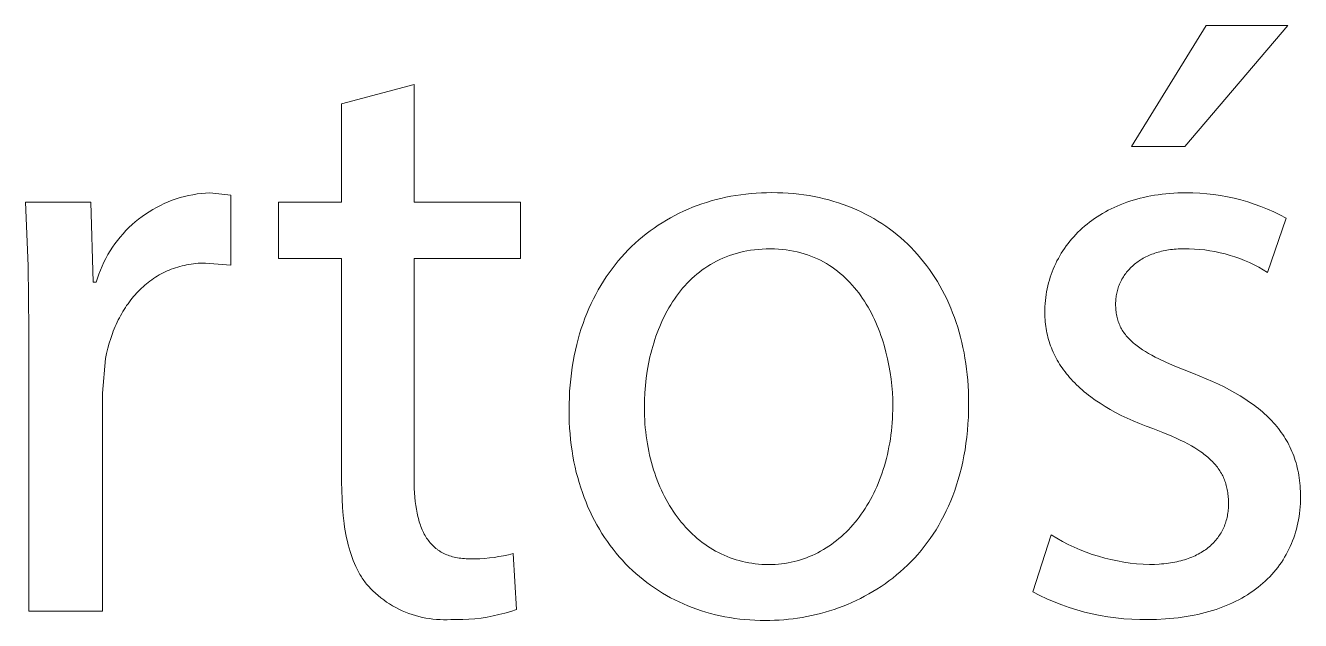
# Model space of a CAD drawing. Header units: millimetres. Extents: x -1246 to 2331, y -493 to 2006.
# Drawn here: x 1409.3 to 1463.3, y -433.3 to -408.1 of the extents above; entities that cross this region are included whole.
import ezdxf

# ---------------------------------------------------------------- set-up
doc = ezdxf.new("R2010")
doc.units = ezdxf.units.MM
doc.header["$MEASUREMENT"] = 0
doc.layers.add('Domyślny', color=7, linetype='Continuous', true_color=0x000000)

msp = doc.modelspace()

# ---------------------------------------------------------------- linework, layer by layer
at = {"layer": 'Domyślny', "color": 18, "lineweight": 15, "true_color": 0x000000}
for p, q in [((1456.167, -413.243), (1459.335, -408.121)), ((1462.802, -408.121), (1458.43, -413.243)), ((1459.335, -408.121), (1462.802, -408.121)), ((1422.69, -411.444), (1425.763, -410.622)), ((1425.763, -410.622), (1425.763, -415.602)), ((1422.69, -415.602), (1422.69, -411.444)), ((1458.43, -413.243), (1456.167, -413.243)), ((1409.404, -418.305), (1409.288, -415.602)), ((1409.288, -415.602), (1412.051, -415.602)), ((1412.051, -415.602), (1412.159, -418.997)), ((1415.168, -415.666), (1415.335, -415.594)), ((1415.335, -415.594), (1415.505, -415.528)), ((1415.505, -415.528), (1415.676, -415.468)), ((1415.676, -415.468), (1415.85, -415.414)), ((1415.85, -415.414), (1416.025, -415.366)), ((1416.025, -415.366), (1416.202, -415.324)), ((1416.202, -415.324), (1416.38, -415.289)), ((1416.38, -415.289), (1416.559, -415.259)), ((1416.559, -415.259), (1416.74, -415.236)), ((1416.74, -415.236), (1416.921, -415.219)), ((1416.921, -415.219), (1417.102, -415.209)), ((1417.102, -415.209), (1417.995, -415.316)), ((1417.995, -415.316), (1417.995, -418.282)), ((1420.01, -417.996), (1420.01, -415.602)), ((1420.01, -415.602), (1422.69, -415.602)), ((1425.763, -415.602), (1430.278, -415.602)), ((1430.278, -415.602), (1430.278, -417.996)), ((1437.958, -415.68), (1438.158, -415.615)), ((1438.158, -415.615), (1438.359, -415.554)), ((1438.359, -415.554), (1438.563, -415.498)), ((1438.563, -415.498), (1438.769, -415.447)), ((1438.769, -415.447), (1438.977, -415.401)), ((1438.977, -415.401), (1439.187, -415.359)), ((1439.187, -415.359), (1439.398, -415.322)), ((1439.398, -415.322), (1439.612, -415.29)), ((1439.612, -415.29), (1439.828, -415.263)), ((1439.828, -415.263), (1440.045, -415.241)), ((1440.045, -415.241), (1440.264, -415.224)), ((1440.264, -415.224), (1440.485, -415.211)), ((1440.485, -415.211), (1440.707, -415.204)), ((1440.707, -415.204), (1440.931, -415.201)), ((1440.931, -415.201), (1441.163, -415.204)), ((1441.163, -415.204), (1441.393, -415.212)), ((1441.393, -415.212), (1441.62, -415.225)), ((1441.62, -415.225), (1441.845, -415.243)), ((1441.845, -415.243), (1442.068, -415.267)), ((1442.068, -415.267), (1442.287, -415.295)), ((1442.287, -415.295), (1442.504, -415.329)), ((1442.504, -415.329), (1442.719, -415.367)), ((1442.719, -415.367), (1442.931, -415.411)), ((1442.931, -415.411), (1443.14, -415.459)), ((1443.14, -415.459), (1443.346, -415.512)), ((1443.346, -415.512), (1443.55, -415.571)), ((1443.55, -415.571), (1443.75, -415.633)), ((1443.75, -415.633), (1443.948, -415.701)), ((1455.834, -415.661), (1455.97, -415.611)), ((1455.97, -415.611), (1456.109, -415.564)), ((1456.109, -415.564), (1456.251, -415.52)), ((1456.251, -415.52), (1456.395, -415.478)), ((1456.395, -415.478), (1456.541, -415.439)), ((1456.541, -415.439), (1456.69, -415.403)), ((1456.69, -415.403), (1456.841, -415.37)), ((1456.841, -415.37), (1456.994, -415.34)), ((1456.994, -415.34), (1457.15, -415.313)), ((1457.15, -415.313), (1457.308, -415.289)), ((1457.308, -415.289), (1457.468, -415.268)), ((1457.468, -415.268), (1457.631, -415.25)), ((1457.631, -415.25), (1457.796, -415.235)), ((1457.796, -415.235), (1457.963, -415.224)), ((1457.963, -415.224), (1458.132, -415.215)), ((1458.132, -415.215), (1458.304, -415.21)), ((1458.304, -415.21), (1458.478, -415.209)), ((1458.478, -415.209), (1458.773, -415.212)), ((1458.773, -415.212), (1459.068, -415.225)), ((1459.068, -415.225), (1459.363, -415.249)), ((1459.363, -415.249), (1459.656, -415.282)), ((1459.656, -415.282), (1459.949, -415.325)), ((1459.949, -415.325), (1460.239, -415.378)), ((1460.239, -415.378), (1460.528, -415.441)), ((1460.528, -415.441), (1460.815, -415.513)), ((1460.815, -415.513), (1461.099, -415.595)), ((1461.099, -415.595), (1461.38, -415.686)), ((1414.228, -416.214), (1414.376, -416.109)), ((1414.376, -416.109), (1414.528, -416.01)), ((1414.528, -416.01), (1414.684, -415.916)), ((1414.684, -415.916), (1414.842, -415.827)), ((1414.842, -415.827), (1415.004, -415.744)), ((1415.004, -415.744), (1415.168, -415.666)), ((1436.633, -416.266), (1436.814, -416.169)), ((1436.814, -416.169), (1436.999, -416.076)), ((1436.999, -416.076), (1437.185, -415.988)), ((1437.185, -415.988), (1437.375, -415.904)), ((1437.375, -415.904), (1437.567, -415.825)), ((1437.567, -415.825), (1437.761, -415.75)), ((1437.761, -415.75), (1437.958, -415.68)), ((1443.948, -415.701), (1444.143, -415.773)), ((1444.143, -415.773), (1444.335, -415.85)), ((1444.335, -415.85), (1444.523, -415.932)), ((1444.523, -415.932), (1444.709, -416.018)), ((1444.709, -416.018), (1444.892, -416.108)), ((1444.892, -416.108), (1445.071, -416.203)), ((1454.717, -416.225), (1454.831, -416.153)), ((1454.831, -416.153), (1454.947, -416.083)), ((1454.947, -416.083), (1455.066, -416.015)), ((1455.066, -416.015), (1455.188, -415.95)), ((1455.188, -415.95), (1455.312, -415.887)), ((1455.312, -415.887), (1455.438, -415.827)), ((1455.438, -415.827), (1455.568, -415.769)), ((1455.568, -415.769), (1455.699, -415.714)), ((1455.699, -415.714), (1455.834, -415.661)), ((1461.38, -415.686), (1461.657, -415.787)), ((1461.657, -415.787), (1461.932, -415.896)), ((1461.932, -415.896), (1462.202, -416.016)), ((1462.202, -416.016), (1462.468, -416.144)), ((1462.468, -416.144), (1462.73, -416.281)), ((1413.545, -416.812), (1413.673, -416.683)), ((1413.673, -416.683), (1413.805, -416.559)), ((1413.805, -416.559), (1413.942, -416.439)), ((1413.942, -416.439), (1414.083, -416.324)), ((1414.083, -416.324), (1414.228, -416.214)), ((1435.769, -416.821), (1435.935, -416.701)), ((1435.935, -416.701), (1436.105, -416.586)), ((1436.105, -416.586), (1436.278, -416.475)), ((1436.278, -416.475), (1436.454, -416.368)), ((1436.454, -416.368), (1436.633, -416.266)), ((1445.071, -416.203), (1445.248, -416.302)), ((1445.248, -416.302), (1445.421, -416.406)), ((1445.421, -416.406), (1445.591, -416.514)), ((1445.591, -416.514), (1445.758, -416.627)), ((1445.758, -416.627), (1445.921, -416.743)), ((1453.994, -416.794), (1454.089, -416.706)), ((1454.089, -416.706), (1454.187, -416.621)), ((1454.187, -416.621), (1454.288, -416.538)), ((1454.288, -416.538), (1454.391, -416.456)), ((1454.391, -416.456), (1454.497, -416.377)), ((1454.497, -416.377), (1454.605, -416.3)), ((1454.605, -416.3), (1454.717, -416.225)), ((1462.73, -416.281), (1461.944, -418.58)), ((1413.079, -417.37), (1413.188, -417.224)), ((1413.188, -417.224), (1413.302, -417.083)), ((1413.302, -417.083), (1413.421, -416.945)), ((1413.421, -416.945), (1413.545, -416.812)), ((1435.133, -417.344), (1435.287, -417.207)), ((1435.287, -417.207), (1435.444, -417.074)), ((1435.444, -417.074), (1435.605, -416.945)), ((1435.605, -416.945), (1435.769, -416.821)), ((1445.921, -416.743), (1446.081, -416.864)), ((1446.081, -416.864), (1446.237, -416.989)), ((1446.237, -416.989), (1446.39, -417.118)), ((1446.39, -417.118), (1446.54, -417.251)), ((1446.54, -417.251), (1446.686, -417.388)), ((1453.482, -417.36), (1453.56, -417.261)), ((1453.56, -417.261), (1453.642, -417.164)), ((1453.642, -417.164), (1453.726, -417.069)), ((1453.726, -417.069), (1453.812, -416.975)), ((1453.812, -416.975), (1453.902, -416.884)), ((1453.902, -416.884), (1453.994, -416.794)), ((1412.784, -417.828), (1412.877, -417.672)), ((1412.877, -417.672), (1412.976, -417.519)), ((1412.976, -417.519), (1413.079, -417.37)), ((1434.551, -417.936), (1434.691, -417.782)), ((1434.691, -417.782), (1434.835, -417.631)), ((1434.835, -417.631), (1434.982, -417.486)), ((1434.982, -417.486), (1435.133, -417.344)), ((1439.415, -417.777), (1439.269, -417.821)), ((1439.563, -417.738), (1439.415, -417.777)), ((1439.715, -417.702), (1439.563, -417.738)), ((1439.869, -417.671), (1439.715, -417.702)), ((1440.027, -417.645), (1439.869, -417.671)), ((1440.187, -417.623), (1440.027, -417.645)), ((1440.351, -417.606), (1440.187, -417.623)), ((1440.517, -417.594), (1440.351, -417.606)), ((1440.687, -417.586), (1440.517, -417.594)), ((1440.86, -417.584), (1440.687, -417.586)), ((1441.033, -417.587), (1440.86, -417.584)), ((1441.202, -417.595), (1441.033, -417.587)), ((1441.369, -417.608), (1441.202, -417.595)), ((1441.532, -417.626), (1441.369, -417.608)), ((1441.692, -417.65), (1441.532, -417.626)), ((1441.849, -417.678), (1441.692, -417.65)), ((1442.003, -417.711), (1441.849, -417.678)), ((1442.153, -417.749), (1442.003, -417.711)), ((1442.3, -417.792), (1442.153, -417.749)), ((1442.445, -417.839), (1442.3, -417.792)), ((1446.686, -417.388), (1446.829, -417.53)), ((1446.829, -417.53), (1446.967, -417.675)), ((1446.967, -417.675), (1447.103, -417.824)), ((1453.134, -417.88), (1453.198, -417.773)), ((1453.198, -417.773), (1453.264, -417.667)), ((1453.264, -417.667), (1453.334, -417.563)), ((1453.334, -417.563), (1453.407, -417.461)), ((1453.407, -417.461), (1453.482, -417.36)), ((1457.101, -417.79), (1457.036, -417.814)), ((1457.168, -417.766), (1457.101, -417.79)), ((1457.236, -417.745), (1457.168, -417.766)), ((1457.305, -417.724), (1457.236, -417.745)), ((1457.376, -417.704), (1457.305, -417.724)), ((1457.448, -417.686), (1457.376, -417.704)), ((1457.521, -417.67), (1457.448, -417.686)), ((1457.595, -417.654), (1457.521, -417.67)), ((1457.671, -417.64), (1457.595, -417.654)), ((1457.748, -417.628), (1457.671, -417.64)), ((1457.826, -417.616), (1457.748, -417.628)), ((1457.905, -417.607), (1457.826, -417.616)), ((1457.985, -417.598), (1457.905, -417.607)), ((1458.067, -417.591), (1457.985, -417.598)), ((1458.15, -417.586), (1458.067, -417.591)), ((1458.234, -417.582), (1458.15, -417.586)), ((1458.32, -417.58), (1458.234, -417.582)), ((1458.406, -417.579), (1458.32, -417.58)), ((1458.625, -417.581), (1458.406, -417.579)), ((1458.844, -417.591), (1458.625, -417.581)), ((1459.063, -417.608), (1458.844, -417.591)), ((1459.28, -417.632), (1459.063, -417.608)), ((1459.497, -417.663), (1459.28, -417.632)), ((1459.713, -417.702), (1459.497, -417.663)), ((1459.927, -417.747), (1459.713, -417.702)), ((1460.14, -417.8), (1459.927, -417.747)), ((1460.351, -417.86), (1460.14, -417.8)), ((1409.431, -421.01), (1409.404, -418.305)), ((1412.466, -418.481), (1412.537, -418.314)), ((1412.537, -418.314), (1412.614, -418.149)), ((1412.614, -418.149), (1412.696, -417.987)), ((1412.696, -417.987), (1412.784, -417.828)), ((1415.832, -418.33), (1415.739, -418.356)), ((1415.926, -418.305), (1415.832, -418.33)), ((1416.021, -418.283), (1415.926, -418.305)), ((1416.117, -418.263), (1416.021, -418.283)), ((1416.214, -418.245), (1416.117, -418.263)), ((1416.312, -418.23), (1416.214, -418.245)), ((1416.411, -418.217), (1416.312, -418.23)), ((1416.512, -418.206), (1416.411, -418.217)), ((1416.613, -418.197), (1416.512, -418.206)), ((1416.715, -418.191), (1416.613, -418.197)), ((1416.819, -418.188), (1416.715, -418.191)), ((1416.923, -418.187), (1416.819, -418.188)), ((1417.995, -418.282), (1416.923, -418.187)), ((1422.69, -417.996), (1420.01, -417.996)), ((1422.69, -427.454), (1422.69, -417.996)), ((1430.278, -417.996), (1425.763, -417.996)), ((1425.763, -417.996), (1425.763, -427.347)), ((1434.153, -418.424), (1434.282, -418.257)), ((1434.282, -418.257), (1434.415, -418.094)), ((1434.415, -418.094), (1434.551, -417.936)), ((1438.211, -418.318), (1438.091, -418.397)), ((1438.333, -418.243), (1438.211, -418.318)), ((1438.458, -418.171), (1438.333, -418.243)), ((1438.586, -418.103), (1438.458, -418.171)), ((1438.717, -418.039), (1438.586, -418.103)), ((1438.85, -417.979), (1438.717, -418.039)), ((1438.987, -417.922), (1438.85, -417.979)), ((1439.127, -417.87), (1438.987, -417.922)), ((1439.269, -417.821), (1439.127, -417.87)), ((1442.586, -417.89), (1442.445, -417.839)), ((1442.723, -417.946), (1442.586, -417.89)), ((1442.858, -418.006), (1442.723, -417.946)), ((1442.99, -418.07), (1442.858, -418.006)), ((1443.118, -418.138), (1442.99, -418.07)), ((1443.244, -418.21), (1443.118, -418.138)), ((1443.367, -418.286), (1443.244, -418.21)), ((1443.486, -418.366), (1443.367, -418.286)), ((1447.103, -417.824), (1447.234, -417.976)), ((1447.234, -417.976), (1447.362, -418.133)), ((1447.362, -418.133), (1447.486, -418.293)), ((1447.486, -418.293), (1447.606, -418.457)), ((1452.859, -418.439), (1452.908, -418.324)), ((1452.908, -418.324), (1452.96, -418.211)), ((1452.96, -418.211), (1453.015, -418.099)), ((1453.015, -418.099), (1453.073, -417.989)), ((1453.073, -417.989), (1453.134, -417.88)), ((1456.21, -418.315), (1456.166, -418.356)), ((1456.256, -418.274), (1456.21, -418.315)), ((1456.303, -418.235), (1456.256, -418.274)), ((1456.351, -418.196), (1456.303, -418.235)), ((1456.401, -418.159), (1456.351, -418.196)), ((1456.452, -418.122), (1456.401, -418.159)), ((1456.505, -418.086), (1456.452, -418.122)), ((1456.558, -418.052), (1456.505, -418.086)), ((1456.613, -418.018), (1456.558, -418.052)), ((1456.67, -417.985), (1456.613, -418.018)), ((1456.728, -417.954), (1456.67, -417.985)), ((1456.787, -417.924), (1456.728, -417.954)), ((1456.847, -417.895), (1456.787, -417.924)), ((1456.909, -417.867), (1456.847, -417.895)), ((1456.971, -417.84), (1456.909, -417.867)), ((1457.036, -417.814), (1456.971, -417.84)), ((1460.56, -417.926), (1460.351, -417.86)), ((1460.766, -418), (1460.56, -417.926)), ((1460.97, -418.08), (1460.766, -418)), ((1461.171, -418.167), (1460.97, -418.08)), ((1461.37, -418.26), (1461.171, -418.167)), ((1461.565, -418.36), (1461.37, -418.26)), ((1412.29, -418.997), (1412.342, -418.823)), ((1412.342, -418.823), (1412.401, -418.651)), ((1412.401, -418.651), (1412.466, -418.481)), ((1414.717, -418.84), (1414.639, -418.893)), ((1414.795, -418.788), (1414.717, -418.84)), ((1414.875, -418.739), (1414.795, -418.788)), ((1414.956, -418.692), (1414.875, -418.739)), ((1415.039, -418.646), (1414.956, -418.692)), ((1415.122, -418.603), (1415.039, -418.646)), ((1415.207, -418.561), (1415.122, -418.603)), ((1415.293, -418.522), (1415.207, -418.561)), ((1415.38, -418.484), (1415.293, -418.522)), ((1415.468, -418.449), (1415.38, -418.484)), ((1415.557, -418.416), (1415.468, -418.449)), ((1415.648, -418.385), (1415.557, -418.416)), ((1415.739, -418.356), (1415.648, -418.385)), ((1433.789, -418.95), (1433.906, -418.77)), ((1433.906, -418.77), (1434.028, -418.595)), ((1434.028, -418.595), (1434.153, -418.424)), ((1437.538, -418.843), (1437.435, -418.941)), ((1437.643, -418.747), (1437.538, -418.843)), ((1437.751, -418.655), (1437.643, -418.747)), ((1437.861, -418.566), (1437.751, -418.655)), ((1437.975, -418.48), (1437.861, -418.566)), ((1438.091, -418.397), (1437.975, -418.48)), ((1443.603, -418.449), (1443.486, -418.366)), ((1443.716, -418.535), (1443.603, -418.449)), ((1443.827, -418.625), (1443.716, -418.535)), ((1443.935, -418.718), (1443.827, -418.625)), ((1444.039, -418.815), (1443.935, -418.718)), ((1444.141, -418.914), (1444.039, -418.815)), ((1447.606, -418.457), (1447.723, -418.625)), ((1447.723, -418.625), (1447.835, -418.796)), ((1447.835, -418.796), (1447.944, -418.971)), ((1452.693, -418.91), (1452.73, -418.791)), ((1452.73, -418.791), (1452.77, -418.672)), ((1452.77, -418.672), (1452.813, -418.555)), ((1452.813, -418.555), (1452.859, -418.439)), ((1455.77, -418.867), (1455.743, -418.918)), ((1455.799, -418.817), (1455.77, -418.867)), ((1455.83, -418.767), (1455.799, -418.817)), ((1455.861, -418.718), (1455.83, -418.767)), ((1455.895, -418.67), (1455.861, -418.718)), ((1455.929, -418.623), (1455.895, -418.67)), ((1455.965, -418.577), (1455.929, -418.623)), ((1456.003, -418.531), (1455.965, -418.577)), ((1456.041, -418.486), (1456.003, -418.531)), ((1456.082, -418.442), (1456.041, -418.486)), ((1456.123, -418.399), (1456.082, -418.442)), ((1456.166, -418.356), (1456.123, -418.399)), ((1461.756, -418.467), (1461.565, -418.36)), ((1461.944, -418.58), (1461.756, -418.467)), ((1412.159, -418.997), (1412.29, -418.997)), ((1414.066, -419.386), (1414, -419.456)), ((1414.133, -419.318), (1414.066, -419.386)), ((1414.201, -419.252), (1414.133, -419.318)), ((1414.271, -419.188), (1414.201, -419.252)), ((1414.342, -419.125), (1414.271, -419.188)), ((1414.415, -419.064), (1414.342, -419.125)), ((1414.488, -419.005), (1414.415, -419.064)), ((1414.563, -418.948), (1414.488, -419.005)), ((1414.639, -418.893), (1414.563, -418.948)), ((1433.462, -419.512), (1433.567, -419.32)), ((1433.567, -419.32), (1433.676, -419.133)), ((1433.676, -419.133), (1433.789, -418.95)), ((1437.054, -419.365), (1436.966, -419.477)), ((1437.145, -419.255), (1437.054, -419.365)), ((1437.239, -419.147), (1437.145, -419.255)), ((1437.336, -419.043), (1437.239, -419.147)), ((1437.435, -418.941), (1437.336, -419.043)), ((1444.24, -419.017), (1444.141, -418.914)), ((1444.337, -419.122), (1444.24, -419.017)), ((1444.43, -419.23), (1444.337, -419.122)), ((1444.52, -419.341), (1444.43, -419.23)), ((1444.608, -419.454), (1444.52, -419.341)), ((1447.944, -418.971), (1448.049, -419.149)), ((1448.049, -419.149), (1448.149, -419.331)), ((1448.149, -419.331), (1448.246, -419.517)), ((1452.556, -419.525), (1452.577, -419.4)), ((1452.577, -419.4), (1452.602, -419.276)), ((1452.602, -419.276), (1452.629, -419.153)), ((1452.629, -419.153), (1452.66, -419.031)), ((1452.66, -419.031), (1452.693, -418.91)), ((1455.561, -419.402), (1455.548, -419.459)), ((1455.575, -419.346), (1455.561, -419.402)), ((1455.591, -419.291), (1455.575, -419.346)), ((1455.609, -419.236), (1455.591, -419.291)), ((1455.627, -419.181), (1455.609, -419.236)), ((1455.648, -419.127), (1455.627, -419.181)), ((1455.669, -419.074), (1455.648, -419.127)), ((1455.692, -419.021), (1455.669, -419.074)), ((1455.717, -418.969), (1455.692, -419.021)), ((1455.743, -418.918), (1455.717, -418.969)), ((1413.633, -419.908), (1413.576, -419.989)), ((1413.691, -419.829), (1413.633, -419.908)), ((1413.75, -419.751), (1413.691, -419.829)), ((1413.81, -419.675), (1413.75, -419.751)), ((1413.872, -419.6), (1413.81, -419.675)), ((1413.935, -419.527), (1413.872, -419.6)), ((1414, -419.456), (1413.935, -419.527)), ((1433.172, -420.11), (1433.264, -419.906)), ((1433.264, -419.906), (1433.361, -419.707)), ((1433.361, -419.707), (1433.462, -419.512)), ((1436.64, -419.953), (1436.565, -420.077)), ((1436.717, -419.83), (1436.64, -419.953)), ((1436.798, -419.71), (1436.717, -419.83)), ((1436.88, -419.592), (1436.798, -419.71)), ((1436.966, -419.477), (1436.88, -419.592)), ((1444.693, -419.57), (1444.608, -419.454)), ((1444.775, -419.688), (1444.693, -419.57)), ((1444.855, -419.808), (1444.775, -419.688)), ((1444.931, -419.931), (1444.855, -419.808)), ((1445.005, -420.055), (1444.931, -419.931)), ((1448.246, -419.517), (1448.338, -419.705)), ((1448.338, -419.705), (1448.427, -419.897)), ((1448.427, -419.897), (1448.511, -420.093)), ((1452.504, -420.035), (1452.512, -419.906)), ((1452.512, -419.906), (1452.524, -419.779)), ((1452.524, -419.779), (1452.539, -419.652)), ((1452.539, -419.652), (1452.556, -419.525)), ((1455.503, -419.807), (1455.5, -419.866)), ((1455.5, -419.866), (1455.5, -419.926)), ((1455.5, -419.926), (1455.5, -419.993)), ((1455.506, -419.748), (1455.503, -419.807)), ((1455.512, -419.689), (1455.506, -419.748)), ((1455.519, -419.631), (1455.512, -419.689)), ((1455.527, -419.573), (1455.519, -419.631)), ((1455.537, -419.516), (1455.527, -419.573)), ((1455.548, -419.459), (1455.537, -419.516)), ((1413.268, -420.507), (1413.221, -420.599)), ((1413.316, -420.417), (1413.268, -420.507)), ((1413.365, -420.329), (1413.316, -420.417)), ((1413.416, -420.242), (1413.365, -420.329)), ((1413.468, -420.156), (1413.416, -420.242)), ((1413.521, -420.072), (1413.468, -420.156)), ((1413.576, -419.989), (1413.521, -420.072)), ((1433.001, -420.528), (1433.084, -420.317)), ((1433.084, -420.317), (1433.172, -420.11)), ((1436.357, -420.464), (1436.293, -420.597)), ((1436.424, -420.333), (1436.357, -420.464)), ((1436.493, -420.204), (1436.424, -420.333)), ((1436.565, -420.077), (1436.493, -420.204)), ((1445.076, -420.182), (1445.005, -420.055)), ((1445.145, -420.31), (1445.076, -420.182)), ((1445.211, -420.44), (1445.145, -420.31)), ((1445.274, -420.572), (1445.211, -420.44)), ((1448.511, -420.093), (1448.591, -420.291)), ((1448.591, -420.291), (1448.667, -420.493)), ((1448.667, -420.493), (1448.738, -420.698)), ((1452.498, -420.295), (1452.499, -420.165)), ((1452.499, -420.392), (1452.498, -420.295)), ((1452.499, -420.165), (1452.504, -420.035)), ((1452.502, -420.488), (1452.499, -420.392)), ((1452.507, -420.584), (1452.502, -420.488)), ((1455.5, -419.993), (1455.503, -420.059)), ((1455.503, -420.059), (1455.506, -420.123)), ((1455.506, -420.123), (1455.512, -420.187)), ((1455.512, -420.187), (1455.519, -420.249)), ((1455.519, -420.249), (1455.527, -420.311)), ((1455.527, -420.311), (1455.537, -420.371)), ((1455.537, -420.371), (1455.549, -420.431)), ((1455.549, -420.431), (1455.562, -420.489)), ((1455.562, -420.489), (1455.577, -420.547)), ((1409.431, -432.934), (1409.431, -421.01)), ((1413.05, -420.978), (1413.011, -421.076)), ((1413.091, -420.881), (1413.05, -420.978)), ((1413.133, -420.786), (1413.091, -420.881)), ((1413.176, -420.692), (1413.133, -420.786)), ((1413.221, -420.599), (1413.176, -420.692)), ((1432.779, -421.185), (1432.848, -420.962)), ((1432.848, -420.962), (1432.922, -420.743)), ((1432.922, -420.743), (1433.001, -420.528)), ((1436.117, -421.006), (1436.063, -421.146)), ((1436.173, -420.868), (1436.117, -421.006)), ((1436.232, -420.732), (1436.173, -420.868)), ((1436.293, -420.597), (1436.232, -420.732)), ((1445.335, -420.705), (1445.274, -420.572)), ((1445.393, -420.84), (1445.335, -420.705)), ((1445.448, -420.976), (1445.393, -420.84)), ((1445.501, -421.113), (1445.448, -420.976)), ((1448.738, -420.698), (1448.805, -420.906)), ((1448.805, -420.906), (1448.868, -421.118)), ((1452.515, -420.68), (1452.507, -420.584)), ((1452.525, -420.774), (1452.515, -420.68)), ((1452.536, -420.869), (1452.525, -420.774)), ((1452.551, -420.962), (1452.536, -420.869)), ((1452.567, -421.056), (1452.551, -420.962)), ((1455.577, -420.547), (1455.593, -420.603)), ((1455.593, -420.603), (1455.611, -420.659)), ((1455.611, -420.659), (1455.631, -420.714)), ((1455.631, -420.714), (1455.652, -420.768)), ((1455.652, -420.768), (1455.674, -420.821)), ((1455.674, -420.821), (1455.698, -420.873)), ((1455.698, -420.873), (1455.724, -420.924)), ((1455.724, -420.924), (1455.752, -420.975)), ((1455.752, -420.975), (1455.781, -421.025)), ((1455.781, -421.025), (1455.811, -421.074)), ((1412.839, -421.586), (1412.78, -421.799)), ((1412.903, -421.379), (1412.839, -421.586)), ((1412.974, -421.176), (1412.903, -421.379)), ((1413.011, -421.076), (1412.974, -421.176)), ((1432.654, -421.642), (1432.714, -421.412)), ((1432.714, -421.412), (1432.779, -421.185)), ((1435.918, -421.574), (1435.875, -421.719)), ((1435.964, -421.43), (1435.918, -421.574)), ((1436.012, -421.287), (1435.964, -421.43)), ((1436.063, -421.146), (1436.012, -421.287)), ((1445.552, -421.251), (1445.501, -421.113)), ((1445.6, -421.391), (1445.552, -421.251)), ((1445.645, -421.531), (1445.6, -421.391)), ((1445.688, -421.672), (1445.645, -421.531)), ((1448.868, -421.118), (1448.927, -421.332)), ((1448.927, -421.332), (1448.981, -421.549)), ((1448.981, -421.549), (1449.03, -421.769)), ((1452.585, -421.148), (1452.567, -421.056)), ((1452.606, -421.24), (1452.585, -421.148)), ((1452.628, -421.332), (1452.606, -421.24)), ((1452.653, -421.423), (1452.628, -421.332)), ((1452.681, -421.513), (1452.653, -421.423)), ((1452.71, -421.603), (1452.681, -421.513)), ((1455.811, -421.074), (1455.844, -421.123)), ((1455.844, -421.123), (1455.877, -421.17)), ((1455.877, -421.17), (1455.913, -421.217)), ((1455.913, -421.217), (1455.95, -421.264)), ((1455.95, -421.264), (1455.989, -421.31)), ((1455.989, -421.31), (1456.029, -421.355)), ((1456.029, -421.355), (1456.071, -421.4)), ((1456.071, -421.4), (1456.114, -421.444)), ((1456.114, -421.444), (1456.16, -421.488)), ((1456.16, -421.488), (1456.206, -421.531)), ((1456.206, -421.531), (1456.255, -421.574)), ((1456.255, -421.574), (1456.305, -421.616)), ((1412.728, -422.015), (1412.683, -422.237)), ((1412.78, -421.799), (1412.728, -422.015)), ((1432.504, -422.356), (1432.549, -422.114)), ((1432.549, -422.114), (1432.599, -421.877)), ((1432.599, -421.877), (1432.654, -421.642)), ((1435.796, -422.013), (1435.76, -422.162)), ((1435.834, -421.865), (1435.796, -422.013)), ((1435.875, -421.719), (1435.834, -421.865)), ((1445.766, -421.956), (1445.688, -421.672)), ((1445.835, -422.242), (1445.766, -421.956)), ((1449.03, -421.769), (1449.075, -421.992)), ((1449.075, -421.992), (1449.115, -422.218)), ((1452.742, -421.692), (1452.71, -421.603)), ((1452.775, -421.78), (1452.742, -421.692)), ((1452.811, -421.868), (1452.775, -421.78)), ((1452.85, -421.956), (1452.811, -421.868)), ((1452.89, -422.043), (1452.85, -421.956)), ((1452.933, -422.129), (1452.89, -422.043)), ((1452.978, -422.214), (1452.933, -422.129)), ((1456.305, -421.616), (1456.357, -421.658)), ((1456.357, -421.658), (1456.41, -421.699)), ((1456.41, -421.699), (1456.465, -421.74)), ((1456.465, -421.74), (1456.522, -421.781)), ((1456.522, -421.781), (1456.641, -421.861)), ((1456.641, -421.861), (1456.766, -421.94)), ((1456.766, -421.94), (1456.898, -422.018)), ((1456.898, -422.018), (1457.036, -422.096)), ((1457.036, -422.096), (1457.182, -422.173)), ((1412.683, -422.237), (1412.552, -423.702)), ((1432.429, -422.851), (1432.464, -422.602)), ((1432.464, -422.602), (1432.504, -422.356)), ((1435.697, -422.461), (1435.643, -422.764)), ((1435.76, -422.162), (1435.697, -422.461)), ((1445.893, -422.529), (1445.835, -422.242)), ((1445.943, -422.817), (1445.893, -422.529)), ((1449.115, -422.218), (1449.151, -422.447)), ((1449.151, -422.447), (1449.182, -422.679)), ((1453.025, -422.299), (1452.978, -422.214)), ((1453.074, -422.383), (1453.025, -422.299)), ((1453.126, -422.467), (1453.074, -422.383)), ((1453.18, -422.549), (1453.126, -422.467)), ((1453.236, -422.632), (1453.18, -422.549)), ((1453.294, -422.713), (1453.236, -422.632)), ((1457.182, -422.173), (1457.334, -422.249)), ((1457.334, -422.249), (1457.659, -422.402)), ((1457.659, -422.402), (1458.011, -422.554)), ((1458.011, -422.554), (1458.799, -422.868)), ((1432.374, -423.36), (1432.399, -423.103)), ((1432.399, -423.103), (1432.429, -422.851)), ((1435.6, -423.07), (1435.566, -423.377)), ((1435.643, -422.764), (1435.6, -423.07)), ((1445.983, -423.104), (1445.943, -422.817)), ((1446.014, -423.39), (1445.983, -423.104)), ((1449.182, -422.679), (1449.209, -422.913)), ((1449.209, -422.913), (1449.231, -423.15)), ((1449.231, -423.15), (1449.248, -423.389)), ((1453.355, -422.794), (1453.294, -422.713)), ((1453.418, -422.874), (1453.355, -422.794)), ((1453.483, -422.954), (1453.418, -422.874)), ((1453.551, -423.033), (1453.483, -422.954)), ((1453.62, -423.111), (1453.551, -423.033)), ((1453.692, -423.188), (1453.62, -423.111)), ((1453.767, -423.265), (1453.692, -423.188)), ((1458.799, -422.868), (1459.076, -422.977)), ((1459.076, -422.977), (1459.345, -423.089)), ((1459.345, -423.089), (1459.605, -423.203)), ((1459.605, -423.203), (1459.856, -423.319)), ((1412.552, -423.702), (1412.552, -432.934)), ((1432.342, -423.883), (1432.355, -423.62)), ((1432.355, -423.62), (1432.374, -423.36)), ((1435.542, -423.685), (1435.528, -423.994)), ((1435.566, -423.377), (1435.542, -423.685)), ((1446.036, -423.673), (1446.014, -423.39)), ((1446.049, -423.954), (1446.036, -423.673)), ((1449.248, -423.389), (1449.26, -423.632)), ((1449.26, -423.632), (1449.267, -423.876)), ((1453.843, -423.341), (1453.767, -423.265)), ((1453.922, -423.416), (1453.843, -423.341)), ((1454.004, -423.491), (1453.922, -423.416)), ((1454.087, -423.564), (1454.004, -423.491)), ((1454.173, -423.637), (1454.087, -423.564)), ((1454.261, -423.71), (1454.173, -423.637)), ((1454.352, -423.781), (1454.261, -423.71)), ((1459.856, -423.319), (1460.099, -423.438)), ((1460.099, -423.438), (1460.333, -423.559)), ((1460.333, -423.559), (1460.558, -423.684)), ((1460.558, -423.684), (1460.775, -423.811)), ((1432.33, -424.421), (1432.333, -424.151)), ((1432.333, -424.151), (1432.342, -423.883)), ((1435.528, -423.994), (1435.523, -424.302)), ((1446.053, -424.231), (1446.049, -423.954)), ((1446.052, -424.413), (1446.053, -424.231)), ((1449.269, -424.124), (1449.266, -424.421)), ((1449.267, -423.876), (1449.269, -424.124)), ((1454.445, -423.852), (1454.352, -423.781)), ((1454.637, -423.991), (1454.445, -423.852)), ((1454.839, -424.127), (1454.637, -423.991)), ((1455.051, -424.26), (1454.839, -424.127)), ((1455.271, -424.39), (1455.051, -424.26)), ((1460.775, -423.811), (1460.983, -423.941)), ((1460.983, -423.941), (1461.182, -424.075)), ((1461.182, -424.075), (1461.373, -424.212)), ((1461.373, -424.212), (1461.465, -424.281)), ((1461.465, -424.281), (1461.554, -424.352)), ((1432.333, -424.676), (1432.33, -424.421)), ((1432.341, -424.928), (1432.333, -424.676)), ((1435.523, -424.302), (1435.525, -424.479)), ((1435.525, -424.479), (1435.529, -424.655)), ((1435.529, -424.655), (1435.537, -424.829)), ((1435.537, -424.829), (1435.548, -425.001)), ((1446.027, -424.95), (1446.038, -424.773)), ((1446.038, -424.773), (1446.047, -424.594)), ((1446.047, -424.594), (1446.052, -424.413)), ((1449.257, -424.714), (1449.241, -425.001)), ((1449.266, -424.421), (1449.257, -424.714)), ((1455.502, -424.516), (1455.271, -424.39)), ((1455.741, -424.639), (1455.502, -424.516)), ((1455.991, -424.759), (1455.741, -424.639)), ((1456.25, -424.875), (1455.991, -424.759)), ((1461.554, -424.352), (1461.642, -424.424)), ((1461.642, -424.424), (1461.727, -424.496)), ((1461.727, -424.496), (1461.811, -424.569)), ((1461.811, -424.569), (1461.892, -424.644)), ((1461.892, -424.644), (1461.971, -424.719)), ((1461.971, -424.719), (1462.047, -424.795)), ((1462.047, -424.795), (1462.122, -424.873)), ((1432.354, -425.177), (1432.341, -424.928)), ((1432.372, -425.422), (1432.354, -425.177)), ((1435.548, -425.001), (1435.562, -425.172)), ((1435.562, -425.172), (1435.579, -425.342)), ((1435.579, -425.342), (1435.599, -425.51)), ((1445.974, -425.472), (1445.995, -425.3)), ((1445.995, -425.3), (1446.013, -425.126)), ((1446.013, -425.126), (1446.027, -424.95)), ((1449.219, -425.283), (1449.19, -425.56)), ((1449.241, -425.001), (1449.219, -425.283)), ((1456.518, -424.988), (1456.25, -424.875)), ((1456.796, -425.097), (1456.518, -424.988)), ((1457.084, -425.203), (1456.796, -425.097)), ((1457.503, -425.363), (1457.084, -425.203)), ((1457.888, -425.524), (1457.503, -425.363)), ((1462.122, -424.873), (1462.194, -424.951)), ((1462.194, -424.951), (1462.264, -425.031)), ((1462.264, -425.031), (1462.332, -425.111)), ((1462.332, -425.111), (1462.398, -425.193)), ((1462.398, -425.193), (1462.461, -425.275)), ((1462.461, -425.275), (1462.523, -425.359)), ((1462.523, -425.359), (1462.582, -425.444)), ((1432.396, -425.665), (1432.372, -425.422)), ((1432.424, -425.905), (1432.396, -425.665)), ((1432.457, -426.141), (1432.424, -425.905)), ((1435.599, -425.51), (1435.623, -425.676)), ((1435.623, -425.676), (1435.649, -425.84)), ((1435.649, -425.84), (1435.678, -426.003)), ((1445.893, -425.976), (1445.923, -425.81)), ((1445.923, -425.81), (1445.95, -425.642)), ((1445.95, -425.642), (1445.974, -425.472)), ((1449.156, -425.832), (1449.116, -426.098)), ((1449.19, -425.56), (1449.156, -425.832)), ((1458.069, -425.605), (1457.888, -425.524)), ((1458.242, -425.686), (1458.069, -425.605)), ((1458.407, -425.768), (1458.242, -425.686)), ((1458.564, -425.851), (1458.407, -425.768)), ((1458.714, -425.934), (1458.564, -425.851)), ((1462.582, -425.444), (1462.639, -425.53)), ((1462.639, -425.53), (1462.693, -425.617)), ((1462.693, -425.617), (1462.746, -425.705)), ((1462.746, -425.705), (1462.796, -425.795)), ((1462.796, -425.795), (1462.844, -425.885)), ((1462.844, -425.885), (1462.89, -425.977)), ((1432.495, -426.374), (1432.457, -426.141)), ((1432.538, -426.604), (1432.495, -426.374)), ((1435.678, -426.003), (1435.71, -426.164)), ((1435.71, -426.164), (1435.744, -426.323)), ((1435.744, -426.323), (1435.782, -426.481)), ((1445.786, -426.463), (1445.825, -426.303)), ((1445.825, -426.303), (1445.86, -426.141)), ((1445.86, -426.141), (1445.893, -425.976)), ((1449.07, -426.359), (1449.019, -426.615)), ((1449.116, -426.098), (1449.07, -426.359)), ((1458.856, -426.018), (1458.714, -425.934)), ((1458.991, -426.104), (1458.856, -426.018)), ((1459.119, -426.19), (1458.991, -426.104)), ((1459.18, -426.234), (1459.119, -426.19)), ((1459.239, -426.278), (1459.18, -426.234)), ((1459.296, -426.323), (1459.239, -426.278)), ((1459.352, -426.368), (1459.296, -426.323)), ((1459.406, -426.413), (1459.352, -426.368)), ((1459.458, -426.459), (1459.406, -426.413)), ((1462.89, -425.977), (1462.933, -426.07)), ((1462.933, -426.07), (1462.975, -426.165)), ((1462.975, -426.165), (1463.014, -426.26)), ((1463.014, -426.26), (1463.051, -426.357)), ((1463.051, -426.357), (1463.085, -426.456)), ((1432.586, -426.831), (1432.538, -426.604)), ((1432.638, -427.054), (1432.586, -426.831)), ((1435.782, -426.481), (1435.823, -426.636)), ((1435.823, -426.636), (1435.866, -426.789)), ((1435.866, -426.789), (1435.912, -426.941)), ((1435.912, -426.941), (1435.96, -427.09)), ((1445.603, -427.082), (1445.653, -426.931)), ((1445.653, -426.931), (1445.7, -426.777)), ((1445.7, -426.777), (1445.744, -426.621)), ((1445.744, -426.621), (1445.786, -426.463)), ((1448.962, -426.866), (1448.9, -427.112)), ((1449.019, -426.615), (1448.962, -426.866)), ((1459.508, -426.505), (1459.458, -426.459)), ((1459.557, -426.552), (1459.508, -426.505)), ((1459.604, -426.599), (1459.557, -426.552)), ((1459.649, -426.647), (1459.604, -426.599)), ((1459.693, -426.695), (1459.649, -426.647)), ((1459.735, -426.743), (1459.693, -426.695)), ((1459.775, -426.793), (1459.735, -426.743)), ((1459.814, -426.842), (1459.775, -426.793)), ((1459.851, -426.893), (1459.814, -426.842)), ((1459.887, -426.944), (1459.851, -426.893)), ((1459.921, -426.995), (1459.887, -426.944)), ((1463.085, -426.456), (1463.118, -426.555)), ((1463.118, -426.555), (1463.148, -426.656)), ((1463.148, -426.656), (1463.176, -426.758)), ((1463.176, -426.758), (1463.202, -426.862)), ((1463.202, -426.862), (1463.225, -426.967)), ((1463.225, -426.967), (1463.247, -427.074)), ((1422.694, -427.83), (1422.69, -427.454)), ((1425.763, -427.347), (1425.765, -427.545)), ((1432.696, -427.274), (1432.638, -427.054)), ((1432.757, -427.491), (1432.696, -427.274)), ((1432.824, -427.704), (1432.757, -427.491)), ((1435.96, -427.09), (1436.012, -427.237)), ((1436.012, -427.237), (1436.066, -427.382)), ((1436.066, -427.382), (1436.123, -427.525)), ((1436.123, -427.525), (1436.182, -427.666)), ((1445.376, -427.665), (1445.437, -427.523)), ((1445.437, -427.523), (1445.495, -427.378)), ((1445.495, -427.378), (1445.55, -427.232)), ((1445.55, -427.232), (1445.603, -427.082)), ((1448.832, -427.353), (1448.759, -427.589)), ((1448.9, -427.112), (1448.832, -427.353)), ((1459.953, -427.047), (1459.921, -426.995)), ((1459.984, -427.1), (1459.953, -427.047)), ((1460.013, -427.153), (1459.984, -427.1)), ((1460.04, -427.207), (1460.013, -427.153)), ((1460.067, -427.262), (1460.04, -427.207)), ((1460.091, -427.318), (1460.067, -427.262)), ((1460.114, -427.374), (1460.091, -427.318)), ((1460.136, -427.431), (1460.114, -427.374)), ((1460.156, -427.488), (1460.136, -427.431)), ((1460.174, -427.547), (1460.156, -427.488)), ((1463.247, -427.074), (1463.266, -427.181)), ((1463.266, -427.181), (1463.283, -427.291)), ((1463.283, -427.291), (1463.297, -427.401)), ((1463.297, -427.401), (1463.31, -427.514)), ((1463.31, -427.514), (1463.32, -427.627)), ((1422.706, -428.195), (1422.694, -427.83)), ((1425.765, -427.545), (1425.771, -427.738)), ((1425.771, -427.738), (1425.78, -427.926)), ((1425.78, -427.926), (1425.793, -428.107)), ((1432.894, -427.914), (1432.824, -427.704)), ((1432.97, -428.12), (1432.894, -427.914)), ((1436.182, -427.666), (1436.244, -427.804)), ((1436.244, -427.804), (1436.308, -427.94)), ((1436.308, -427.94), (1436.375, -428.074)), ((1436.375, -428.074), (1436.445, -428.205)), ((1445.179, -428.077), (1445.247, -427.942)), ((1445.247, -427.942), (1445.313, -427.805)), ((1445.313, -427.805), (1445.376, -427.665)), ((1448.598, -428.045), (1448.51, -428.266)), ((1448.681, -427.82), (1448.598, -428.045)), ((1448.759, -427.589), (1448.681, -427.82)), ((1460.192, -427.606), (1460.174, -427.547)), ((1460.207, -427.666), (1460.192, -427.606)), ((1460.221, -427.727), (1460.207, -427.666)), ((1460.234, -427.788), (1460.221, -427.727)), ((1460.246, -427.851), (1460.234, -427.788)), ((1460.256, -427.914), (1460.246, -427.851)), ((1460.264, -427.979), (1460.256, -427.914)), ((1460.272, -428.044), (1460.264, -427.979)), ((1460.278, -428.11), (1460.272, -428.044)), ((1463.32, -427.627), (1463.328, -427.743)), ((1463.328, -427.743), (1463.333, -427.859)), ((1463.333, -427.859), (1463.337, -427.978)), ((1463.337, -427.978), (1463.338, -428.097)), ((1422.727, -428.548), (1422.706, -428.195)), ((1422.756, -428.888), (1422.727, -428.548)), ((1425.793, -428.107), (1425.811, -428.284)), ((1425.811, -428.284), (1425.832, -428.454)), ((1425.832, -428.454), (1425.858, -428.619)), ((1433.049, -428.323), (1432.97, -428.12)), ((1433.133, -428.523), (1433.049, -428.323)), ((1433.221, -428.718), (1433.133, -428.523)), ((1436.445, -428.205), (1436.517, -428.334)), ((1436.517, -428.334), (1436.591, -428.46)), ((1436.591, -428.46), (1436.668, -428.584)), ((1436.668, -428.584), (1436.747, -428.705)), ((1444.801, -428.713), (1444.881, -428.591)), ((1444.881, -428.591), (1444.959, -428.466)), ((1444.959, -428.466), (1445.035, -428.339)), ((1445.035, -428.339), (1445.108, -428.21)), ((1445.108, -428.21), (1445.179, -428.077)), ((1448.417, -428.482), (1448.32, -428.692)), ((1448.51, -428.266), (1448.417, -428.482)), ((1460.276, -428.648), (1460.281, -428.582)), ((1460.282, -428.177), (1460.278, -428.11)), ((1460.281, -428.582), (1460.285, -428.516)), ((1460.286, -428.245), (1460.282, -428.177)), ((1460.285, -428.516), (1460.287, -428.45)), ((1460.288, -428.313), (1460.286, -428.245)), ((1460.287, -428.45), (1460.288, -428.383)), ((1460.288, -428.383), (1460.288, -428.313)), ((1463.322, -428.52), (1463.31, -428.658)), ((1463.331, -428.381), (1463.322, -428.52)), ((1463.336, -428.24), (1463.331, -428.381)), ((1463.338, -428.097), (1463.336, -428.24)), ((1422.794, -429.217), (1422.756, -428.888)), ((1425.858, -428.619), (1425.887, -428.778)), ((1425.887, -428.778), (1425.904, -428.856)), ((1425.904, -428.856), (1425.922, -428.932)), ((1425.922, -428.932), (1425.941, -429.006)), ((1425.941, -429.006), (1425.96, -429.079)), ((1425.96, -429.079), (1425.981, -429.15)), ((1425.981, -429.15), (1426.004, -429.22)), ((1433.314, -428.911), (1433.221, -428.718)), ((1433.41, -429.099), (1433.314, -428.911)), ((1433.511, -429.284), (1433.41, -429.099)), ((1436.747, -428.705), (1436.829, -428.823)), ((1436.829, -428.823), (1436.912, -428.939)), ((1436.912, -428.939), (1436.999, -429.052)), ((1436.999, -429.052), (1437.087, -429.162)), ((1444.457, -429.172), (1444.546, -429.061)), ((1444.546, -429.061), (1444.633, -428.948)), ((1444.633, -428.948), (1444.718, -428.832)), ((1444.718, -428.832), (1444.801, -428.713)), ((1448.111, -429.099), (1448.001, -429.295)), ((1448.218, -428.898), (1448.111, -429.099)), ((1448.32, -428.692), (1448.218, -428.898)), ((1460.154, -429.212), (1460.174, -429.152)), ((1460.174, -429.152), (1460.193, -429.091)), ((1460.193, -429.091), (1460.209, -429.029)), ((1460.209, -429.029), (1460.224, -428.967)), ((1460.224, -428.967), (1460.238, -428.904)), ((1460.238, -428.904), (1460.25, -428.841)), ((1460.25, -428.841), (1460.26, -428.777)), ((1460.26, -428.777), (1460.268, -428.713)), ((1460.268, -428.713), (1460.276, -428.648)), ((1463.254, -429.064), (1463.228, -429.196)), ((1463.276, -428.93), (1463.254, -429.064)), ((1463.295, -428.795), (1463.276, -428.93)), ((1463.31, -428.658), (1463.295, -428.795)), ((1422.817, -429.376), (1422.794, -429.217)), ((1422.842, -429.533), (1422.817, -429.376)), ((1422.87, -429.686), (1422.842, -429.533)), ((1422.899, -429.836), (1422.87, -429.686)), ((1426.004, -429.22), (1426.027, -429.289)), ((1426.027, -429.289), (1426.052, -429.356)), ((1426.052, -429.356), (1426.077, -429.421)), ((1426.077, -429.421), (1426.104, -429.485)), ((1426.104, -429.485), (1426.133, -429.548)), ((1426.133, -429.548), (1426.162, -429.609)), ((1426.162, -429.609), (1426.193, -429.668)), ((1426.193, -429.668), (1426.224, -429.726)), ((1433.615, -429.466), (1433.511, -429.284)), ((1433.724, -429.643), (1433.615, -429.466)), ((1433.836, -429.817), (1433.724, -429.643)), ((1437.087, -429.162), (1437.178, -429.27)), ((1437.178, -429.27), (1437.27, -429.375)), ((1437.27, -429.375), (1437.365, -429.476)), ((1437.365, -429.476), (1437.462, -429.575)), ((1437.462, -429.575), (1437.562, -429.671)), ((1437.562, -429.671), (1437.663, -429.763)), ((1443.877, -429.772), (1443.979, -429.68)), ((1443.979, -429.68), (1444.078, -429.584)), ((1444.078, -429.584), (1444.176, -429.486)), ((1444.176, -429.486), (1444.272, -429.384)), ((1444.272, -429.384), (1444.366, -429.279)), ((1444.366, -429.279), (1444.457, -429.172)), ((1447.766, -429.672), (1447.643, -429.853)), ((1447.886, -429.486), (1447.766, -429.672)), ((1448.001, -429.295), (1447.886, -429.486)), ((1459.903, -429.721), (1459.937, -429.668)), ((1459.937, -429.668), (1459.97, -429.614)), ((1459.97, -429.614), (1460.001, -429.558)), ((1460.001, -429.558), (1460.031, -429.503)), ((1460.031, -429.503), (1460.059, -429.446)), ((1460.059, -429.446), (1460.085, -429.388)), ((1460.085, -429.388), (1460.11, -429.33)), ((1460.11, -429.33), (1460.133, -429.271)), ((1460.133, -429.271), (1460.154, -429.212)), ((1463.132, -429.583), (1463.093, -429.709)), ((1463.167, -429.456), (1463.132, -429.583)), ((1463.199, -429.327), (1463.167, -429.456)), ((1463.228, -429.196), (1463.199, -429.327)), ((1422.932, -429.983), (1422.899, -429.836)), ((1422.967, -430.127), (1422.932, -429.983)), ((1423.005, -430.267), (1422.967, -430.127)), ((1426.224, -429.726), (1426.258, -429.782)), ((1426.258, -429.782), (1426.292, -429.837)), ((1426.292, -429.837), (1426.328, -429.89)), ((1426.328, -429.89), (1426.365, -429.941)), ((1426.365, -429.941), (1426.403, -429.991)), ((1426.403, -429.991), (1426.442, -430.04)), ((1426.442, -430.04), (1426.483, -430.086)), ((1426.483, -430.086), (1426.526, -430.131)), ((1426.526, -430.131), (1426.569, -430.175)), ((1426.569, -430.175), (1426.614, -430.217)), ((1426.614, -430.217), (1426.661, -430.257)), ((1433.953, -429.987), (1433.836, -429.817)), ((1434.073, -430.154), (1433.953, -429.987)), ((1434.196, -430.316), (1434.073, -430.154)), ((1437.663, -429.763), (1437.766, -429.853)), ((1437.766, -429.853), (1437.872, -429.939)), ((1437.872, -429.939), (1437.979, -430.023)), ((1437.979, -430.023), (1438.088, -430.103)), ((1438.088, -430.103), (1438.2, -430.18)), ((1438.2, -430.18), (1438.313, -430.253)), ((1443.226, -430.26), (1443.339, -430.187)), ((1443.339, -430.187), (1443.451, -430.111)), ((1443.451, -430.111), (1443.56, -430.031)), ((1443.56, -430.031), (1443.668, -429.948)), ((1443.668, -429.948), (1443.773, -429.862)), ((1443.773, -429.862), (1443.877, -429.772)), ((1447.385, -430.201), (1447.25, -430.368)), ((1447.516, -430.03), (1447.385, -430.201)), ((1447.643, -429.853), (1447.516, -430.03)), ((1451.985, -432.112), (1452.772, -429.706)), ((1452.772, -429.706), (1453.007, -429.848)), ((1453.007, -429.848), (1453.248, -429.983)), ((1453.248, -429.983), (1453.492, -430.109)), ((1453.492, -430.109), (1453.741, -430.227)), ((1453.741, -430.227), (1453.994, -430.336)), ((1459.415, -430.249), (1459.468, -430.206)), ((1459.468, -430.206), (1459.519, -430.162)), ((1459.519, -430.162), (1459.568, -430.117)), ((1459.568, -430.117), (1459.616, -430.071)), ((1459.616, -430.071), (1459.662, -430.024)), ((1459.662, -430.024), (1459.706, -429.975)), ((1459.706, -429.975), (1459.749, -429.926)), ((1459.749, -429.926), (1459.79, -429.876)), ((1459.79, -429.876), (1459.829, -429.826)), ((1459.829, -429.826), (1459.867, -429.774)), ((1459.867, -429.774), (1459.903, -429.721)), ((1462.905, -430.195), (1462.85, -430.313)), ((1462.957, -430.076), (1462.905, -430.195)), ((1463.005, -429.956), (1462.957, -430.076)), ((1463.051, -429.833), (1463.005, -429.956)), ((1463.093, -429.709), (1463.051, -429.833)), ((1423.045, -430.405), (1423.005, -430.267)), ((1423.088, -430.539), (1423.045, -430.405)), ((1423.133, -430.669), (1423.088, -430.539)), ((1423.182, -430.796), (1423.133, -430.669)), ((1426.661, -430.257), (1426.684, -430.277)), ((1426.684, -430.277), (1426.708, -430.296)), ((1426.708, -430.296), (1426.733, -430.314)), ((1426.733, -430.314), (1426.758, -430.333)), ((1426.758, -430.333), (1426.783, -430.351)), ((1426.783, -430.351), (1426.808, -430.368)), ((1426.808, -430.368), (1426.834, -430.385)), ((1426.834, -430.385), (1426.86, -430.402)), ((1426.86, -430.402), (1426.914, -430.434)), ((1426.914, -430.434), (1426.968, -430.464)), ((1426.968, -430.464), (1427.025, -430.493)), ((1427.025, -430.493), (1427.083, -430.52)), ((1427.083, -430.52), (1427.142, -430.545)), ((1427.142, -430.545), (1427.203, -430.569)), ((1427.203, -430.569), (1427.265, -430.591)), ((1427.265, -430.591), (1427.329, -430.611)), ((1427.329, -430.611), (1427.394, -430.629)), ((1427.394, -430.629), (1427.461, -430.646)), ((1427.461, -430.646), (1427.529, -430.661)), ((1427.529, -430.661), (1427.599, -430.674)), ((1427.599, -430.674), (1427.671, -430.686)), ((1427.671, -430.686), (1427.744, -430.696)), ((1427.744, -430.696), (1427.819, -430.704)), ((1427.819, -430.704), (1427.895, -430.71)), ((1427.895, -430.71), (1427.973, -430.715)), ((1427.973, -430.715), (1428.053, -430.717)), ((1428.053, -430.717), (1428.134, -430.718)), ((1428.134, -430.718), (1428.339, -430.719)), ((1428.339, -430.719), (1428.543, -430.713)), ((1428.543, -430.713), (1428.748, -430.701)), ((1428.748, -430.701), (1428.952, -430.682)), ((1428.952, -430.682), (1429.155, -430.657)), ((1429.155, -430.657), (1429.357, -430.625)), ((1429.357, -430.625), (1429.558, -430.587)), ((1429.558, -430.587), (1429.758, -430.543)), ((1429.758, -430.543), (1429.956, -430.492)), ((1429.956, -430.492), (1430.099, -432.862)), ((1434.324, -430.475), (1434.196, -430.316)), ((1434.455, -430.629), (1434.324, -430.475)), ((1434.59, -430.78), (1434.455, -430.629)), ((1438.313, -430.253), (1438.428, -430.323)), ((1438.428, -430.323), (1438.545, -430.39)), ((1438.545, -430.39), (1438.664, -430.453)), ((1438.664, -430.453), (1438.784, -430.513)), ((1438.784, -430.513), (1438.907, -430.569)), ((1438.907, -430.569), (1439.031, -430.622)), ((1439.031, -430.622), (1439.157, -430.671)), ((1439.157, -430.671), (1439.284, -430.717)), ((1439.284, -430.717), (1439.413, -430.758)), ((1439.413, -430.758), (1439.544, -430.796)), ((1442.006, -430.798), (1442.135, -430.761)), ((1442.135, -430.761), (1442.263, -430.72)), ((1442.263, -430.72), (1442.389, -430.675)), ((1442.389, -430.675), (1442.513, -430.626)), ((1442.513, -430.626), (1442.636, -430.574)), ((1442.636, -430.574), (1442.757, -430.518)), ((1442.757, -430.518), (1442.877, -430.459)), ((1442.877, -430.459), (1442.995, -430.396)), ((1442.995, -430.396), (1443.112, -430.33)), ((1443.112, -430.33), (1443.226, -430.26)), ((1446.97, -430.688), (1446.825, -430.84)), ((1447.112, -430.53), (1446.97, -430.688)), ((1447.25, -430.368), (1447.112, -430.53)), ((1453.994, -430.336), (1454.25, -430.437)), ((1454.25, -430.437), (1454.509, -430.53)), ((1454.509, -430.53), (1454.772, -430.613)), ((1454.772, -430.613), (1455.037, -430.688)), ((1455.037, -430.688), (1455.304, -430.754)), ((1455.304, -430.754), (1455.573, -430.81)), ((1458.344, -430.779), (1458.424, -430.755)), ((1458.424, -430.755), (1458.502, -430.73)), ((1458.502, -430.73), (1458.578, -430.704)), ((1458.578, -430.704), (1458.653, -430.676)), ((1458.653, -430.676), (1458.725, -430.647)), ((1458.725, -430.647), (1458.797, -430.617)), ((1458.797, -430.617), (1458.866, -430.586)), ((1458.866, -430.586), (1458.934, -430.553)), ((1458.934, -430.553), (1459, -430.519)), ((1459, -430.519), (1459.064, -430.484)), ((1459.064, -430.484), (1459.127, -430.448)), ((1459.127, -430.448), (1459.188, -430.41)), ((1459.188, -430.41), (1459.247, -430.372)), ((1459.247, -430.372), (1459.305, -430.332)), ((1459.305, -430.332), (1459.361, -430.291)), ((1459.361, -430.291), (1459.415, -430.249)), ((1462.597, -430.763), (1462.526, -430.871)), ((1462.665, -430.653), (1462.597, -430.763)), ((1462.73, -430.542), (1462.665, -430.653)), ((1462.791, -430.428), (1462.73, -430.542)), ((1462.85, -430.313), (1462.791, -430.428)), ((1423.233, -430.92), (1423.182, -430.796)), ((1423.287, -431.041), (1423.233, -430.92)), ((1423.343, -431.158), (1423.287, -431.041)), ((1423.403, -431.272), (1423.343, -431.158)), ((1423.466, -431.382), (1423.403, -431.272)), ((1434.728, -430.927), (1434.59, -430.78)), ((1434.869, -431.07), (1434.728, -430.927)), ((1435.014, -431.208), (1434.869, -431.07)), ((1435.163, -431.343), (1435.014, -431.208)), ((1439.544, -430.796), (1439.676, -430.83)), ((1439.676, -430.83), (1439.81, -430.861)), ((1439.81, -430.861), (1439.945, -430.887)), ((1439.945, -430.887), (1440.082, -430.909)), ((1440.082, -430.909), (1440.221, -430.928)), ((1440.221, -430.928), (1440.36, -430.942)), ((1440.36, -430.942), (1440.502, -430.953)), ((1440.502, -430.953), (1440.644, -430.959)), ((1440.644, -430.959), (1440.788, -430.961)), ((1440.788, -430.961), (1440.928, -430.959)), ((1440.928, -430.959), (1441.067, -430.953)), ((1441.067, -430.953), (1441.205, -430.943)), ((1441.205, -430.943), (1441.342, -430.928)), ((1441.342, -430.928), (1441.477, -430.91)), ((1441.477, -430.91), (1441.612, -430.888)), ((1441.612, -430.888), (1441.745, -430.862)), ((1441.745, -430.862), (1441.876, -430.832)), ((1441.876, -430.832), (1442.006, -430.798)), ((1446.371, -431.269), (1446.213, -431.403)), ((1446.525, -431.131), (1446.371, -431.269)), ((1446.677, -430.988), (1446.525, -431.131)), ((1446.825, -430.84), (1446.677, -430.988)), ((1455.573, -430.81), (1455.845, -430.858)), ((1455.845, -430.858), (1456.117, -430.896)), ((1456.117, -430.896), (1456.391, -430.926)), ((1456.391, -430.926), (1456.666, -430.946)), ((1456.666, -430.946), (1456.941, -430.956)), ((1456.941, -430.956), (1457.151, -430.953)), ((1457.151, -430.953), (1457.353, -430.943)), ((1457.353, -430.943), (1457.452, -430.936)), ((1457.452, -430.936), (1457.549, -430.927)), ((1457.549, -430.927), (1457.644, -430.916)), ((1457.644, -430.916), (1457.738, -430.904)), ((1457.738, -430.904), (1457.83, -430.891)), ((1457.83, -430.891), (1457.92, -430.876)), ((1457.92, -430.876), (1458.008, -430.859)), ((1458.008, -430.859), (1458.095, -430.841)), ((1458.095, -430.841), (1458.18, -430.822)), ((1458.18, -430.822), (1458.263, -430.801)), ((1458.263, -430.801), (1458.344, -430.779)), ((1462.21, -431.283), (1462.123, -431.381)), ((1462.294, -431.183), (1462.21, -431.283)), ((1462.374, -431.081), (1462.294, -431.183)), ((1462.451, -430.977), (1462.374, -431.081)), ((1462.526, -430.871), (1462.451, -430.977)), ((1423.498, -431.436), (1423.466, -431.382)), ((1423.531, -431.488), (1423.498, -431.436)), ((1423.565, -431.541), (1423.531, -431.488)), ((1423.6, -431.592), (1423.565, -431.541)), ((1423.635, -431.642), (1423.6, -431.592)), ((1423.671, -431.691), (1423.635, -431.642)), ((1423.708, -431.74), (1423.671, -431.691)), ((1423.746, -431.787), (1423.708, -431.74)), ((1423.785, -431.834), (1423.746, -431.787)), ((1423.824, -431.88), (1423.785, -431.834)), ((1435.314, -431.474), (1435.163, -431.343)), ((1435.469, -431.6), (1435.314, -431.474)), ((1435.627, -431.722), (1435.469, -431.6)), ((1435.788, -431.84), (1435.627, -431.722)), ((1435.952, -431.954), (1435.788, -431.84)), ((1445.724, -431.776), (1445.555, -431.891)), ((1445.889, -431.656), (1445.724, -431.776)), ((1446.053, -431.532), (1445.889, -431.656)), ((1446.213, -431.403), (1446.053, -431.532)), ((1461.643, -431.838), (1461.538, -431.923)), ((1461.745, -431.751), (1461.643, -431.838)), ((1461.844, -431.661), (1461.745, -431.751)), ((1461.94, -431.57), (1461.844, -431.661)), ((1462.033, -431.476), (1461.94, -431.57)), ((1462.123, -431.381), (1462.033, -431.476)), ((1423.864, -431.925), (1423.824, -431.88)), ((1423.905, -431.969), (1423.864, -431.925)), ((1424.012, -432.075), (1423.905, -431.969)), ((1424.122, -432.178), (1424.012, -432.075)), ((1424.236, -432.277), (1424.122, -432.178)), ((1424.353, -432.372), (1424.236, -432.277)), ((1424.473, -432.463), (1424.353, -432.372)), ((1436.119, -432.064), (1435.952, -431.954)), ((1436.289, -432.169), (1436.119, -432.064)), ((1436.461, -432.27), (1436.289, -432.169)), ((1436.637, -432.366), (1436.461, -432.27)), ((1436.815, -432.458), (1436.637, -432.366)), ((1444.679, -432.399), (1444.498, -432.487)), ((1444.859, -432.306), (1444.679, -432.399)), ((1445.036, -432.209), (1444.859, -432.306)), ((1445.211, -432.108), (1445.036, -432.209)), ((1445.384, -432.002), (1445.211, -432.108)), ((1445.555, -431.891), (1445.384, -432.002)), ((1452.286, -432.267), (1451.985, -432.112)), ((1452.591, -432.411), (1452.286, -432.267)), ((1460.845, -432.383), (1460.719, -432.452)), ((1460.968, -432.313), (1460.845, -432.383)), ((1461.088, -432.239), (1460.968, -432.313)), ((1461.205, -432.164), (1461.088, -432.239)), ((1461.319, -432.086), (1461.205, -432.164)), ((1461.43, -432.005), (1461.319, -432.086)), ((1461.538, -431.923), (1461.43, -432.005)), ((1412.552, -432.934), (1409.431, -432.934)), ((1424.597, -432.55), (1424.473, -432.463)), ((1424.723, -432.632), (1424.597, -432.55)), ((1424.852, -432.71), (1424.723, -432.632)), ((1424.984, -432.783), (1424.852, -432.71)), ((1425.118, -432.852), (1424.984, -432.783)), ((1425.255, -432.916), (1425.118, -432.852)), ((1425.393, -432.976), (1425.255, -432.916)), ((1430.099, -432.862), (1429.855, -432.945)), ((1436.996, -432.546), (1436.815, -432.458)), ((1437.18, -432.629), (1436.996, -432.546)), ((1437.366, -432.708), (1437.18, -432.629)), ((1437.555, -432.783), (1437.366, -432.708)), ((1437.746, -432.852), (1437.555, -432.783)), ((1437.939, -432.917), (1437.746, -432.852)), ((1438.135, -432.978), (1437.939, -432.917)), ((1443.377, -432.921), (1443.186, -432.978)), ((1443.568, -432.86), (1443.377, -432.921)), ((1443.757, -432.794), (1443.568, -432.86)), ((1443.944, -432.724), (1443.757, -432.794)), ((1444.13, -432.649), (1443.944, -432.724)), ((1444.315, -432.57), (1444.13, -432.649)), ((1444.498, -432.487), (1444.315, -432.57)), ((1452.901, -432.545), (1452.591, -432.411)), ((1453.216, -432.669), (1452.901, -432.545)), ((1453.534, -432.781), (1453.216, -432.669)), ((1453.856, -432.883), (1453.534, -432.781)), ((1454.182, -432.973), (1453.856, -432.883)), ((1459.609, -432.908), (1459.457, -432.954)), ((1459.758, -432.86), (1459.609, -432.908)), ((1459.903, -432.81), (1459.758, -432.86)), ((1460.047, -432.757), (1459.903, -432.81)), ((1460.187, -432.701), (1460.047, -432.757)), ((1460.324, -432.642), (1460.187, -432.701)), ((1460.459, -432.581), (1460.324, -432.642)), ((1460.59, -432.518), (1460.459, -432.581)), ((1460.719, -432.452), (1460.59, -432.518)), ((1425.534, -433.03), (1425.393, -432.976)), ((1425.676, -433.08), (1425.534, -433.03)), ((1425.82, -433.125), (1425.676, -433.08)), ((1425.966, -433.164), (1425.82, -433.125)), ((1426.113, -433.199), (1425.966, -433.164)), ((1426.261, -433.229), (1426.113, -433.199)), ((1426.409, -433.253), (1426.261, -433.229)), ((1426.559, -433.272), (1426.409, -433.253)), ((1426.709, -433.287), (1426.559, -433.272)), ((1426.86, -433.295), (1426.709, -433.287)), ((1427.01, -433.299), (1426.86, -433.295)), ((1427.161, -433.298), (1427.01, -433.299)), ((1427.312, -433.291), (1427.161, -433.298)), ((1427.57, -433.296), (1427.312, -433.291)), ((1427.828, -433.292), (1427.57, -433.296)), ((1428.085, -433.28), (1427.828, -433.292)), ((1428.342, -433.258), (1428.085, -433.28)), ((1428.598, -433.228), (1428.342, -433.258)), ((1428.853, -433.188), (1428.598, -433.228)), ((1429.107, -433.14), (1428.853, -433.188)), ((1429.358, -433.084), (1429.107, -433.14)), ((1429.608, -433.018), (1429.358, -433.084)), ((1429.855, -432.945), (1429.608, -433.018)), ((1438.333, -433.034), (1438.135, -432.978)), ((1438.533, -433.085), (1438.333, -433.034)), ((1438.736, -433.131), (1438.533, -433.085)), ((1438.94, -433.173), (1438.736, -433.131)), ((1439.147, -433.21), (1438.94, -433.173)), ((1439.355, -433.242), (1439.147, -433.21)), ((1439.566, -433.269), (1439.355, -433.242)), ((1439.778, -433.292), (1439.566, -433.269)), ((1439.992, -433.309), (1439.778, -433.292)), ((1440.208, -433.322), (1439.992, -433.309)), ((1440.426, -433.329), (1440.208, -433.322)), ((1440.645, -433.332), (1440.426, -433.329)), ((1440.841, -433.33), (1440.645, -433.332)), ((1441.038, -433.323), (1440.841, -433.33)), ((1441.234, -433.313), (1441.038, -433.323)), ((1441.431, -433.299), (1441.234, -433.313)), ((1441.628, -433.28), (1441.431, -433.299)), ((1441.824, -433.257), (1441.628, -433.28)), ((1442.02, -433.23), (1441.824, -433.257)), ((1442.216, -433.199), (1442.02, -433.23)), ((1442.412, -433.163), (1442.216, -433.199)), ((1442.606, -433.124), (1442.412, -433.163)), ((1442.8, -433.079), (1442.606, -433.124)), ((1442.994, -433.031), (1442.8, -433.079)), ((1443.186, -432.978), (1442.994, -433.031)), ((1454.51, -433.053), (1454.182, -432.973)), ((1454.841, -433.121), (1454.51, -433.053)), ((1455.174, -433.178), (1454.841, -433.121)), ((1455.509, -433.224), (1455.174, -433.178)), ((1455.845, -433.258), (1455.509, -433.224)), ((1456.182, -433.28), (1455.845, -433.258)), ((1456.52, -433.291), (1456.182, -433.28)), ((1456.858, -433.291), (1456.52, -433.291)), ((1457.239, -433.285), (1456.858, -433.291)), ((1457.609, -433.266), (1457.239, -433.285)), ((1457.791, -433.252), (1457.609, -433.266)), ((1457.97, -433.236), (1457.791, -433.252)), ((1458.146, -433.216), (1457.97, -433.236)), ((1458.319, -433.193), (1458.146, -433.216)), ((1458.49, -433.167), (1458.319, -433.193)), ((1458.658, -433.139), (1458.49, -433.167)), ((1458.823, -433.107), (1458.658, -433.139)), ((1458.986, -433.073), (1458.823, -433.107)), ((1459.146, -433.036), (1458.986, -433.073)), ((1459.303, -432.996), (1459.146, -433.036)), ((1459.457, -432.954), (1459.303, -432.996))]:
    msp.add_line(p, q, dxfattribs=at)

doc.saveas('drawing.dxf')
